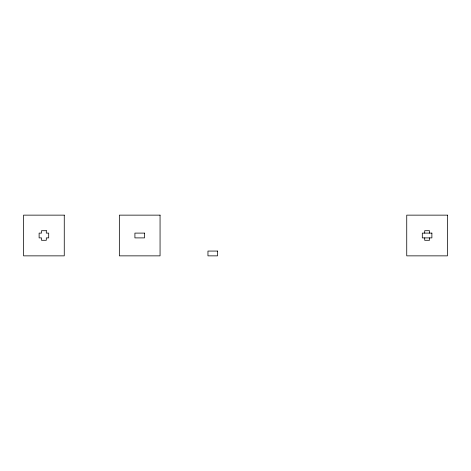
<?xml version="1.0" encoding="UTF-8"?>
<svg xmlns="http://www.w3.org/2000/svg" width="471" height="471" viewBox="0 0 471 471"><rect width="100%" height="100%" fill="white"/><g stroke="black" fill="none" stroke-linecap="round" stroke-linejoin="round"><path stroke-width="0.71" d="M429.487 233.104L429.487 230.708L424.701 230.708L424.701 233.104M429.487 237.896L429.487 240.292L424.701 240.292L424.701 237.896M64.262 215.141L23.55 215.141L23.55 255.859L64.262 255.859L64.262 215.141M160.058 215.141L119.346 215.141L119.346 255.859L160.058 255.859L160.058 215.141M447.45 215.141L406.738 215.141L406.738 255.859L447.45 255.859L447.45 215.141M46.299 230.708L41.513 230.708L41.513 233.104L39.117 233.104L39.117 237.896L41.513 237.896L41.513 240.292L46.299 240.292L46.299 237.896L48.696 237.896L48.696 233.104L46.299 233.104L46.299 230.708M144.491 233.104L134.912 233.104L134.912 237.896L144.491 237.896L144.491 233.104M431.883 233.104L422.304 233.104L422.304 237.896L431.883 237.896L431.883 233.104M217.537 251.067L207.958 251.067L207.958 255.859L217.537 255.859L217.537 251.067"/></g></svg>
